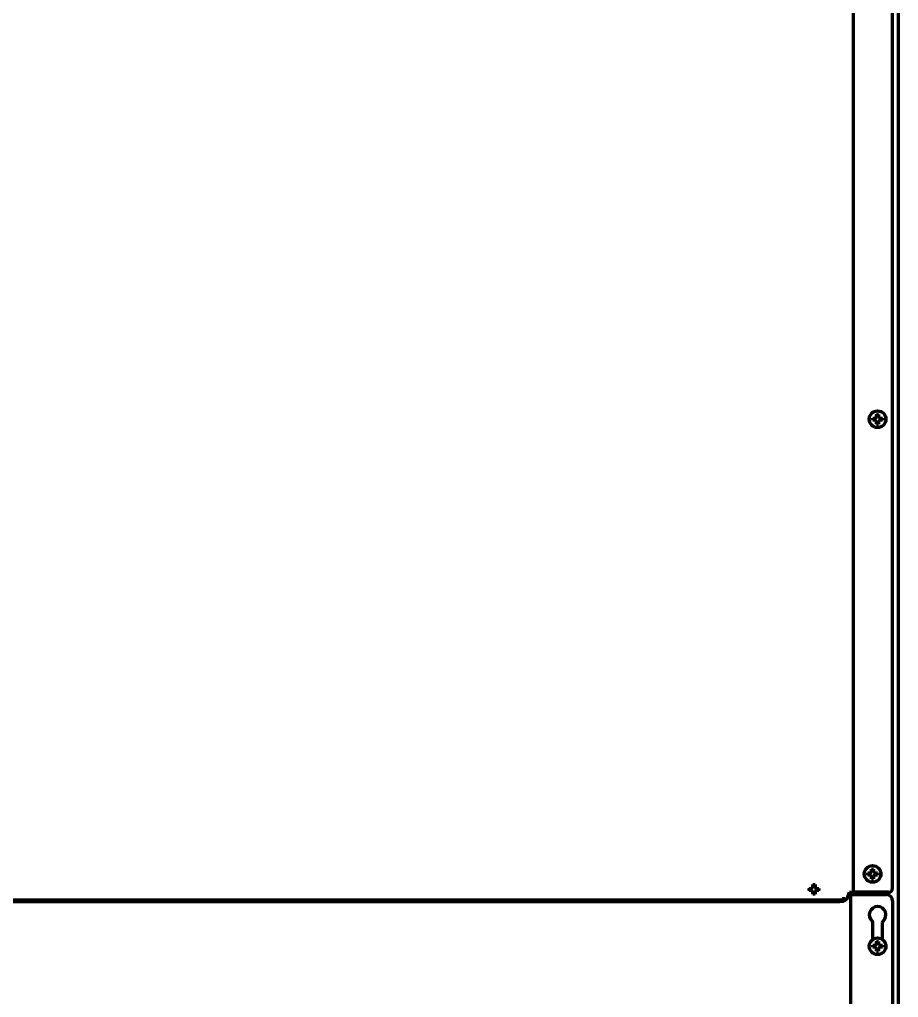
# Model space of a CAD drawing. Header units: inches. Extents: x 904 to 7172, y 213 to 5528.
# Drawn here: x 6714.3 to 7135.6, y 2326.9 to 2795.7 of the extents above; entities that cross this region are included whole.
import ezdxf

# ---------------------------------------------------------------- set-up
doc = ezdxf.new("R2010")
doc.units = ezdxf.units.IN

msp = doc.modelspace()

# ---------------------------------------------------------------- linework, layer by layer
at = {"linetype": 'Continuous', "lineweight": 70}
for p, q in [((7135.64, 2038.72), (7135.64, 3690.24)), ((7132.84, 2379.32), (7132.84, 3680.3)), ((7113.94, 3675.37), (7113.94, 2377.32)), ((7123.34, 2604.12), (7123.34, 2604.62)), ((7123.34, 2603.62), (7123.34, 2604.12)), ((7127.94, 2604.62), (7127.94, 2604.12)), ((7127.94, 2604.12), (7127.94, 2603.62)), ((7120.94, 2386.12), (7120.94, 2386.62)), ((7120.94, 2385.62), (7120.94, 2386.12)), ((7125.54, 2386.62), (7125.54, 2386.12)), ((7125.54, 2386.12), (7125.54, 2385.62)), ((7092.84, 2378.72), (7092.84, 2379.22)), ((7092.84, 2378.22), (7092.84, 2378.72)), ((7097.44, 2379.22), (7097.44, 2378.72)), ((7097.44, 2378.72), (7097.44, 2378.22)), ((7111.16, 2374.64), (7112.14, 2377.32)), ((7112.14, 2377.32), (7113.94, 2377.32)), ((7112.64, 2377.32), (7112.64, 2059.72)), ((7114.94, 2377.32), (7113.94, 2377.32)), ((7130.84, 2377.32), (7114.94, 2377.32)), ((6272.99, 2373.77), (7106.28, 2373.77)), ((6272.99, 2372.97), (7106.28, 2372.97)), ((7109.28, 2375.06), (7109.28, 2374.06)), ((7109.28, 2374.06), (7109.28, 2373.88)), ((7109.28, 2373.88), (7109.28, 2373.08)), ((7112.64, 2376.22), (7113.64, 2376.22)), ((7113.64, 2376.22), (7129.84, 2376.22)), ((7132.84, 2373.22), (7132.84, 2064.52)), ((7123.39, 2354.78), (7123.39, 2362.72)), ((7127.89, 2362.72), (7127.89, 2354.78)), ((7123.34, 2351.47), (7123.34, 2351.97)), ((7123.34, 2350.97), (7123.34, 2351.47)), ((7127.94, 2351.97), (7127.94, 2351.47)), ((7127.94, 2351.47), (7127.94, 2350.97))]:
    msp.add_line(p, q, dxfattribs=at)
for centre in [(7125.64, 2604.12), (7123.24, 2386.12), (7125.64, 2351.47)]:
    msp.add_circle(centre, 4, dxfattribs=at)
for centre, radius, start, end in [((7095.14, 2378.72), 2.25, 167.0062, 193.1231), ((7095.14, 2378.72), 2.25, 0, 13.0838), ((7095.14, 2378.72), 2.25, 347.1075, 0), ((7130.84, 2379.32), 2, 270, 0), ((7109.28, 2375.32), 2, 270, 340), ((7129.84, 2373.22), 3, 0, 90), ((7125.64, 2366.52), 4, 310.5416, 229.4584), ((7122.39, 2362.72), 1, 0, 49.4584), ((7128.89, 2362.72), 1, 130.5416, 180)]:
    msp.add_arc(centre, radius, start, end, dxfattribs=at)
for centre, major_axis, start_param, end_param in [((7106.28, 2373.88), (-3, 0), 1.570796, 3.141593), ((7106.28, 2373.08), (3, 0), 4.712389, 6.283185)]:
    msp.add_ellipse(centre, major_axis=major_axis, ratio=0.034899, start_param=start_param, end_param=end_param, dxfattribs=at)
for points in [[(7125.14, 2605.12), (7125.14, 2605.18), (7125.14, 2605.28), (7125.14, 2605.45), (7125.14, 2605.6), (7125.14, 2605.76), (7125.14, 2605.91), (7125.14, 2606.07), (7125.14, 2606.23), (7125.14, 2606.36), (7125.14, 2606.42)], [(7125.14, 2606.42), (7125.31, 2606.42), (7125.64, 2606.42), (7125.97, 2606.42), (7126.14, 2606.42)], [(7124.64, 2603.62), (7124.58, 2603.62), (7124.48, 2603.62), (7124.31, 2603.62), (7124.16, 2603.62), (7124, 2603.62), (7123.85, 2603.62), (7123.69, 2603.62), (7123.53, 2603.62), (7123.4, 2603.62), (7123.34, 2603.62)], [(7124.64, 2604.62), (7124.66, 2604.65), (7124.71, 2604.69), (7124.78, 2604.76), (7124.85, 2604.84), (7124.92, 2604.91), (7125, 2604.98), (7125.07, 2605.05), (7125.11, 2605.1), (7125.14, 2605.12)], [(7125.14, 2603.12), (7125.11, 2603.15), (7125.06, 2603.2), (7124.99, 2603.27), (7124.92, 2603.34), (7124.85, 2603.41), (7124.78, 2603.48), (7124.71, 2603.55), (7124.66, 2603.6), (7124.64, 2603.62)], [(7126.14, 2601.82), (7125.97, 2601.82), (7125.64, 2601.82), (7125.31, 2601.82), (7125.14, 2601.82)], [(7126.14, 2605.12), (7126.16, 2605.1), (7126.22, 2605.04), (7126.29, 2604.97), (7126.36, 2604.9), (7126.43, 2604.83), (7126.5, 2604.76), (7126.57, 2604.69), (7126.62, 2604.64), (7126.64, 2604.62)], [(7126.64, 2603.62), (7126.61, 2603.6), (7126.57, 2603.55), (7126.5, 2603.48), (7126.42, 2603.41), (7126.35, 2603.34), (7126.28, 2603.26), (7126.21, 2603.19), (7126.16, 2603.15), (7126.14, 2603.12)], [(7126.14, 2603.12), (7126.14, 2603.07), (7126.14, 2602.96), (7126.14, 2602.8), (7126.14, 2602.64), (7126.14, 2602.48), (7126.14, 2602.33), (7126.14, 2602.18), (7126.14, 2602.01), (7126.14, 2601.89), (7126.14, 2601.82)], [(7126.64, 2604.62), (7126.69, 2604.62), (7126.8, 2604.62), (7126.96, 2604.62), (7127.12, 2604.62), (7127.28, 2604.62), (7127.43, 2604.62), (7127.59, 2604.62), (7127.75, 2604.62), (7127.87, 2604.62), (7127.94, 2604.62)], [(7122.24, 2386.62), (7122.26, 2386.65), (7122.31, 2386.69), (7122.38, 2386.76), (7122.45, 2386.84), (7122.52, 2386.91), (7122.6, 2386.98), (7122.67, 2387.05), (7122.71, 2387.1), (7122.74, 2387.12)], [(7122.74, 2387.12), (7122.74, 2387.18), (7122.74, 2387.28), (7122.74, 2387.45), (7122.74, 2387.6), (7122.74, 2387.76), (7122.74, 2387.91), (7122.74, 2388.07), (7122.74, 2388.23), (7122.74, 2388.36), (7122.74, 2388.42)], [(7122.74, 2388.42), (7122.91, 2388.42), (7123.24, 2388.42), (7123.57, 2388.42), (7123.74, 2388.42)], [(7123.74, 2387.12), (7123.76, 2387.1), (7123.82, 2387.04), (7123.89, 2386.97), (7123.96, 2386.9), (7124.03, 2386.83), (7124.1, 2386.76), (7124.17, 2386.69), (7124.22, 2386.64), (7124.24, 2386.62)], [(7124.24, 2386.62), (7124.29, 2386.62), (7124.4, 2386.62), (7124.56, 2386.62), (7124.72, 2386.62), (7124.88, 2386.62), (7125.03, 2386.62), (7125.19, 2386.62), (7125.35, 2386.62), (7125.47, 2386.62), (7125.54, 2386.62)], [(7122.24, 2385.62), (7122.18, 2385.62), (7122.08, 2385.62), (7121.91, 2385.62), (7121.76, 2385.62), (7121.6, 2385.62), (7121.45, 2385.62), (7121.29, 2385.62), (7121.13, 2385.62), (7121, 2385.62), (7120.94, 2385.62)], [(7122.74, 2385.12), (7122.71, 2385.15), (7122.66, 2385.2), (7122.59, 2385.27), (7122.52, 2385.34), (7122.45, 2385.41), (7122.38, 2385.48), (7122.31, 2385.55), (7122.26, 2385.6), (7122.24, 2385.62)], [(7123.74, 2383.82), (7123.57, 2383.82), (7123.24, 2383.82), (7122.91, 2383.82), (7122.74, 2383.82)], [(7124.24, 2385.62), (7124.21, 2385.6), (7124.17, 2385.55), (7124.1, 2385.48), (7124.02, 2385.41), (7123.95, 2385.34), (7123.88, 2385.26), (7123.81, 2385.19), (7123.76, 2385.15), (7123.74, 2385.12)], [(7123.74, 2385.12), (7123.74, 2385.07), (7123.74, 2384.96), (7123.74, 2384.8), (7123.74, 2384.64), (7123.74, 2384.48), (7123.74, 2384.33), (7123.74, 2384.18), (7123.74, 2384.01), (7123.74, 2383.89), (7123.74, 2383.82)], [(7094.14, 2378.22), (7094.08, 2378.22), (7093.98, 2378.22), (7093.81, 2378.22), (7093.66, 2378.22), (7093.5, 2378.22), (7093.35, 2378.22), (7093.19, 2378.22), (7093.03, 2378.22), (7092.9, 2378.22), (7092.84, 2378.22)], [(7094.14, 2379.22), (7094.16, 2379.25), (7094.21, 2379.29), (7094.28, 2379.36), (7094.35, 2379.44), (7094.42, 2379.51), (7094.5, 2379.58), (7094.57, 2379.65), (7094.61, 2379.7), (7094.64, 2379.72)], [(7094.64, 2377.72), (7094.61, 2377.75), (7094.56, 2377.8), (7094.49, 2377.87), (7094.42, 2377.94), (7094.35, 2378.01), (7094.28, 2378.08), (7094.21, 2378.15), (7094.16, 2378.2), (7094.14, 2378.22)], [(7094.64, 2379.72), (7094.64, 2379.78), (7094.64, 2379.88), (7094.64, 2380.05), (7094.64, 2380.2), (7094.64, 2380.36), (7094.64, 2380.51), (7094.64, 2380.67), (7094.64, 2380.83), (7094.64, 2380.96), (7094.64, 2381.02)], [(7094.64, 2381.02), (7094.81, 2381.02), (7095.14, 2381.02), (7095.47, 2381.02), (7095.64, 2381.02)], [(7095.64, 2379.72), (7095.66, 2379.7), (7095.72, 2379.64), (7095.79, 2379.57), (7095.86, 2379.5), (7095.93, 2379.43), (7096, 2379.36), (7096.07, 2379.29), (7096.12, 2379.24), (7096.14, 2379.22)], [(7096.14, 2378.22), (7096.11, 2378.2), (7096.07, 2378.15), (7096, 2378.08), (7095.92, 2378.01), (7095.85, 2377.94), (7095.78, 2377.86), (7095.71, 2377.79), (7095.66, 2377.75), (7095.64, 2377.72)], [(7095.64, 2377.72), (7095.64, 2377.67), (7095.64, 2377.56), (7095.64, 2377.4), (7095.64, 2377.24), (7095.64, 2377.08), (7095.64, 2376.93), (7095.64, 2376.78), (7095.64, 2376.61), (7095.64, 2376.49), (7095.64, 2376.42)], [(7096.14, 2379.22), (7096.19, 2379.22), (7096.3, 2379.22), (7096.46, 2379.22), (7096.62, 2379.22), (7096.78, 2379.22), (7096.93, 2379.22), (7097.09, 2379.22), (7097.25, 2379.22), (7097.37, 2379.22), (7097.44, 2379.22)], [(7095.64, 2376.42), (7095.47, 2376.42), (7095.14, 2376.42), (7094.81, 2376.42), (7094.64, 2376.42)], [(7125.14, 2352.47), (7125.14, 2352.53), (7125.14, 2352.63), (7125.14, 2352.8), (7125.14, 2352.95), (7125.14, 2353.11), (7125.14, 2353.26), (7125.14, 2353.42), (7125.14, 2353.58), (7125.14, 2353.71), (7125.14, 2353.77)], [(7125.14, 2353.77), (7125.31, 2353.77), (7125.64, 2353.77), (7125.97, 2353.77), (7126.14, 2353.77)], [(7124.64, 2350.97), (7124.58, 2350.97), (7124.48, 2350.97), (7124.31, 2350.97), (7124.16, 2350.97), (7124, 2350.97), (7123.85, 2350.97), (7123.69, 2350.97), (7123.53, 2350.97), (7123.4, 2350.97), (7123.34, 2350.97)], [(7124.64, 2351.97), (7124.66, 2352), (7124.71, 2352.04), (7124.78, 2352.11), (7124.85, 2352.19), (7124.92, 2352.26), (7125, 2352.33), (7125.07, 2352.4), (7125.11, 2352.45), (7125.14, 2352.47)], [(7125.14, 2350.47), (7125.11, 2350.5), (7125.06, 2350.55), (7124.99, 2350.62), (7124.92, 2350.69), (7124.85, 2350.76), (7124.78, 2350.83), (7124.71, 2350.9), (7124.66, 2350.95), (7124.64, 2350.97)], [(7126.14, 2349.17), (7125.97, 2349.17), (7125.64, 2349.17), (7125.31, 2349.17), (7125.14, 2349.17)], [(7126.14, 2352.47), (7126.16, 2352.45), (7126.22, 2352.39), (7126.29, 2352.32), (7126.36, 2352.25), (7126.43, 2352.18), (7126.5, 2352.11), (7126.57, 2352.04), (7126.62, 2351.99), (7126.64, 2351.97)], [(7126.64, 2350.97), (7126.61, 2350.95), (7126.57, 2350.9), (7126.5, 2350.83), (7126.42, 2350.76), (7126.35, 2350.69), (7126.28, 2350.61), (7126.21, 2350.54), (7126.16, 2350.5), (7126.14, 2350.47)], [(7126.14, 2350.47), (7126.14, 2350.42), (7126.14, 2350.31), (7126.14, 2350.15), (7126.14, 2349.99), (7126.14, 2349.83), (7126.14, 2349.68), (7126.14, 2349.53), (7126.14, 2349.36), (7126.14, 2349.24), (7126.14, 2349.17)], [(7126.64, 2351.97), (7126.69, 2351.97), (7126.8, 2351.97), (7126.96, 2351.97), (7127.12, 2351.97), (7127.28, 2351.97), (7127.43, 2351.97), (7127.59, 2351.97), (7127.75, 2351.97), (7127.87, 2351.97), (7127.94, 2351.97)]]:
    msp.add_open_spline(points, degree=3, dxfattribs=at)
for points in [[(7126.14, 2606.42), (7126.14, 2606.22), (7126.14, 2606.01), (7126.14, 2605.68), (7126.14, 2605.57), (7126.14, 2605.35), (7126.14, 2605.24), (7126.14, 2605.12)], [(7123.34, 2604.62), (7123.54, 2604.62), (7123.75, 2604.62), (7124.08, 2604.62), (7124.19, 2604.62), (7124.41, 2604.62), (7124.52, 2604.62), (7124.64, 2604.62)], [(7125.14, 2601.82), (7125.14, 2602.02), (7125.14, 2602.23), (7125.14, 2602.56), (7125.14, 2602.67), (7125.14, 2602.89), (7125.14, 2603.01), (7125.14, 2603.12)], [(7127.94, 2603.62), (7127.74, 2603.62), (7127.53, 2603.62), (7127.2, 2603.62), (7127.09, 2603.62), (7126.87, 2603.62), (7126.75, 2603.62), (7126.64, 2603.62)], [(7120.94, 2386.62), (7121.14, 2386.62), (7121.35, 2386.62), (7121.68, 2386.62), (7121.79, 2386.62), (7122.01, 2386.62), (7122.12, 2386.62), (7122.24, 2386.62)], [(7123.74, 2388.42), (7123.74, 2388.22), (7123.74, 2388.01), (7123.74, 2387.68), (7123.74, 2387.57), (7123.74, 2387.35), (7123.74, 2387.24), (7123.74, 2387.12)], [(7122.74, 2383.82), (7122.74, 2384.02), (7122.74, 2384.23), (7122.74, 2384.56), (7122.74, 2384.67), (7122.74, 2384.89), (7122.74, 2385.01), (7122.74, 2385.12)], [(7125.54, 2385.62), (7125.34, 2385.62), (7125.13, 2385.62), (7124.8, 2385.62), (7124.69, 2385.62), (7124.47, 2385.62), (7124.35, 2385.62), (7124.24, 2385.62)], [(7092.84, 2379.22), (7093.04, 2379.22), (7093.25, 2379.22), (7093.58, 2379.22), (7093.69, 2379.22), (7093.91, 2379.22), (7094.02, 2379.22), (7094.14, 2379.22)], [(7094.64, 2376.42), (7094.64, 2376.62), (7094.64, 2376.83), (7094.64, 2377.16), (7094.64, 2377.27), (7094.64, 2377.49), (7094.64, 2377.61), (7094.64, 2377.72)], [(7095.64, 2381.02), (7095.64, 2380.82), (7095.64, 2380.61), (7095.64, 2380.28), (7095.64, 2380.17), (7095.64, 2379.95), (7095.64, 2379.84), (7095.64, 2379.72)], [(7097.44, 2378.22), (7097.24, 2378.22), (7097.03, 2378.22), (7096.7, 2378.22), (7096.59, 2378.22), (7096.37, 2378.22), (7096.25, 2378.22), (7096.14, 2378.22)], [(7126.14, 2353.77), (7126.14, 2353.57), (7126.14, 2353.36), (7126.14, 2353.03), (7126.14, 2352.92), (7126.14, 2352.7), (7126.14, 2352.59), (7126.14, 2352.47)], [(7123.34, 2351.97), (7123.54, 2351.97), (7123.75, 2351.97), (7124.08, 2351.97), (7124.19, 2351.97), (7124.41, 2351.97), (7124.52, 2351.97), (7124.64, 2351.97)], [(7125.14, 2349.17), (7125.14, 2349.37), (7125.14, 2349.58), (7125.14, 2349.91), (7125.14, 2350.02), (7125.14, 2350.24), (7125.14, 2350.36), (7125.14, 2350.47)], [(7127.94, 2350.97), (7127.74, 2350.97), (7127.53, 2350.97), (7127.2, 2350.97), (7127.09, 2350.97), (7126.87, 2350.97), (7126.75, 2350.97), (7126.64, 2350.97)]]:
    msp.add_open_spline(points, degree=3, knots=[0, 0, 0, 0, 0.5, 0.5, 0.75, 0.75, 1, 1, 1, 1], dxfattribs=at)

doc.saveas('drawing.dxf')
